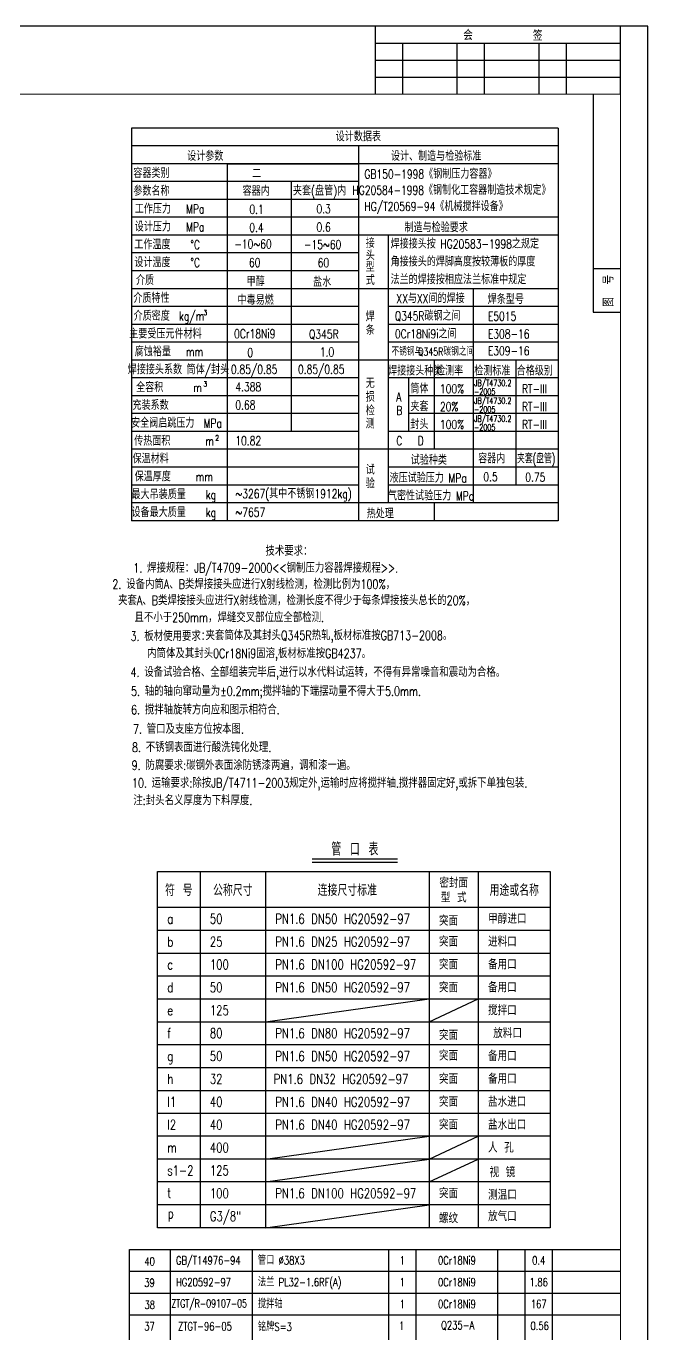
# Model space of a CAD drawing. Extents: x 6109 to 86747, y -17046 to 6992.
# Drawn here: x 39632 to 41912, y -6045 to -1245 of the extents above; entities that cross this region are included whole.
import ezdxf
from ezdxf.enums import TextEntityAlignment as Align

# ---------------------------------------------------------------- set-up
doc = ezdxf.new("R2010")
doc.units = 0
doc.header["$LTSCALE"] = 150
doc.header["$MEASUREMENT"] = 0
doc.layers.get('0').update_dxf_attribs({"linetype": 'CONTINUOUS'})
for name, color, linetype in [('HGJ', 1, 'CONTINUOUS'), ('HGJY', 7, 'CONTINUOUS'), ('K1', 4, 'CONTINUOUS'), ('MXB', 7, 'CONTINUOUS')]:
    doc.layers.add(name, color=color, linetype=linetype)
doc.styles.add('HZ', font='txt', dxfattribs={"width": 0.75, "bigfont": 'hztxt'})
doc.styles.add('HZFS', font='simplex.shx', dxfattribs={"width": 0.75, "bigfont": 'hzfs.shx'})
doc.styles.get("Standard").update_dxf_attribs({"font": 'txt', "width": 0.75, "bigfont": 'hztxt.shx'})

# ---------------------------------------------------------------- blocks, each defined once
blk = doc.blocks.new('HQ')
for p, q in [((-18.75, -90), (-18.75, 0)), ((-12.5, -90), (-12.5, 0)), ((-6.25, -90), (-6.25, 0)), ((64, -10), (64, 0)), ((80, -10), (80, 0)), ((0, -10), (80, -10)), ((-18.75, -20), (0, -20)), ((-18.75, -30), (0, -30)), ((-18.75, -50), (0, -50)), ((-18.75, -60), (0, -60)), ((-18.75, -80), (0, -80)), ((-25, -90), (0, -90))]:
    blk.add_line(p, q)
at = {"layer": 'K1', "color": 7}
blk.add_line((0, 0), (-25, 0), dxfattribs=at)
at = {"style": 'HZ', "width": 0.75}
for s, rotation, p in [('图  号', 180, (78.04, -2.6)), ('签', 90, (-19.68, -32.16)), ('会         ', 90, (-19.87, -57.68))]:
    blk.add_text(s, height=3.5, rotation=rotation, dxfattribs=at).set_placement(p)

msp = doc.modelspace()

# ---------------------------------------------------------------- linework, layer by layer
for p, q in [((41911.86758, -1244.89701), (35971.86758, -1244.89701)), ((41911.86758, -9654.89701), (41911.86758, -1244.89701)), ((41583.6388, -1684.41107), (40018.79349, -1684.41107)), ((40850.4388, -1684.41107), (40850.4388, -3060.33107)), ((41583.6388, -1749.93107), (40018.79349, -1749.93107)), ((40369.04483, -1749.93107), (40369.04483, -3060.33107)), ((40369.04483, -1749.93107), (40850.4388, -1749.93107)), ((40850.4388, -1815.45107), (40018.79349, -1815.45107)), ((40604.35188, -1815.45107), (40604.35188, -2732.73107)), ((40850.4388, -1880.97107), (40018.79349, -1880.97107)), ((41583.6388, -1946.49107), (40018.79349, -1946.49107)), ((41583.6388, -2012.01107), (40018.79349, -2012.01107)), ((40959.6388, -2012.01107), (40959.6388, -2994.81107)), ((40850.4388, -2077.53107), (40018.79349, -2077.53107)), ((40850.4388, -2143.05107), (40018.79349, -2143.05107)), ((41583.6388, -2208.57107), (40018.79349, -2208.57107)), ((41271.6388, -2208.57107), (41271.6388, -2994.81107)), ((40850.4388, -2274.09107), (40018.79349, -2274.09107)), ((41583.6388, -2274.09107), (40959.6388, -2274.09107)), ((40850.4388, -2339.61107), (40018.79349, -2339.61107)), ((41583.6388, -2339.61107), (40959.6388, -2339.61107)), ((40850.4388, -2405.13107), (40018.79349, -2405.13107)), ((41583.6388, -2405.13107), (40959.6388, -2405.13107)), ((41583.6388, -2470.65107), (40018.79349, -2470.65107)), ((41128.17634, -2470.65107), (41128.17634, -2798.25107)), ((41427.6388, -2470.65107), (41427.6388, -2798.25107)), ((40850.4388, -2536.17107), (40018.79349, -2536.17107)), ((41583.6388, -2536.17107), (40959.6388, -2536.17107)), ((41033.99096, -2536.17107), (41033.99096, -2732.73107)), ((40850.4388, -2601.69107), (40018.79349, -2601.69107)), ((41583.6388, -2601.69107), (41033.99096, -2601.69107)), ((40850.4388, -2667.21107), (40018.79349, -2667.21107)), ((41583.6388, -2667.21107), (41033.99096, -2667.21107)), ((40850.4388, -2732.73107), (40018.79349, -2732.73107)), ((41583.6388, -2732.73107), (40959.6388, -2732.73107)), ((41583.6388, -2798.25107), (40018.79349, -2798.25107)), ((41427.6388, -2798.25107), (41427.6388, -2929.29107)), ((40850.4388, -2863.77107), (40018.79349, -2863.77107)), ((41583.6388, -2863.77107), (40959.6388, -2863.77107)), ((40850.4388, -2929.29107), (40018.79349, -2929.29107)), ((41583.6388, -2929.29107), (40959.6388, -2929.29107)), ((41583.6388, -2994.81107), (40018.79349, -2994.81107)), ((41128.17634, -2994.81107), (41128.17634, -3060.33107)), ((40510.05708, -4899.6122), (41110.05708, -4815.6122)), ((41110.05708, -4899.6122), (41290.05708, -4815.6122)), ((40510.05708, -5403.6122), (41110.05708, -5319.6122)), ((41110.05708, -5403.6122), (41290.05708, -5319.6122)), ((40510.05708, -5487.6122), (41110.05708, -5403.6122)), ((41110.05708, -5487.6122), (41290.05708, -5403.6122))]:
    msp.add_line(p, q)
at = {"color": 1}
for p, q in [((40018.79349, -1618.89107), (40018.79349, -3060.33107)), ((41583.6388, -1618.89107), (40018.79349, -1618.89107)), ((41583.6388, -1618.89107), (41583.6388, -3060.33107)), ((41583.6388, -3060.33107), (40018.79349, -3060.33107))]:
    msp.add_line(p, q, dxfattribs=at)
at = {"layer": 'HGJ'}
for p, q in [((40114.05708, -4983.6122), (40114.05708, -4347.6122)), ((40114.05708, -4347.6122), (41554.05708, -4347.6122)), ((41554.05708, -4347.6122), (41554.05708, -4983.6122)), ((40114.05708, -5151.6122), (40114.05708, -4983.6122)), ((41554.05708, -4983.6122), (41554.05708, -5151.6122)), ((40114.05708, -5655.6122), (40114.05708, -5151.6122)), ((41554.05708, -5151.6122), (41554.05708, -5655.6122)), ((41554.05708, -5655.6122), (40114.05708, -5655.6122)), ((40011.86758, -9055.69998), (40011.86758, -5735.69998))]:
    msp.add_line(p, q, dxfattribs=at)
at = {"layer": 'HGJY'}
for p, q in [((40681.53844, -4301.87869), (40993.53844, -4301.87869)), ((40681.53844, -4313.87869), (40993.53844, -4313.87869)), ((40270.05708, -4347.6122), (40270.05708, -4983.6122)), ((40510.05708, -4347.6122), (40510.05708, -4983.6122)), ((41110.05708, -4347.6122), (41110.05708, -4983.6122)), ((41290.05708, -4347.6122), (41290.05708, -4983.6122)), ((40114.05708, -4479.6122), (41554.05708, -4479.6122)), ((40114.05708, -4563.6122), (41554.05708, -4563.6122)), ((40114.05708, -4647.6122), (41554.05708, -4647.6122)), ((40114.05708, -4731.6122), (41554.05708, -4731.6122)), ((40114.05708, -4815.6122), (41554.05708, -4815.6122)), ((40114.05708, -4899.6122), (41554.05708, -4899.6122)), ((40114.05708, -4983.6122), (41554.05708, -4983.6122)), ((40114.05708, -4983.6122), (41554.05708, -4983.6122)), ((40270.05708, -4983.6122), (40270.05708, -5151.6122)), ((40510.05708, -4983.6122), (40510.05708, -5151.6122)), ((41110.05708, -4983.6122), (41110.05708, -5151.6122)), ((41290.05708, -4983.6122), (41290.05708, -5151.6122)), ((40114.05708, -5067.6122), (41554.05708, -5067.6122)), ((40114.05708, -5151.6122), (41554.05708, -5151.6122)), ((40114.05708, -5151.6122), (41554.05708, -5151.6122)), ((40270.05708, -5151.6122), (40270.05708, -5655.6122)), ((40510.05708, -5151.6122), (40510.05708, -5655.6122)), ((41110.05708, -5151.6122), (41110.05708, -5655.6122)), ((41290.05708, -5151.6122), (41290.05708, -5655.6122)), ((40114.05708, -5235.6122), (41554.05708, -5235.6122)), ((41554.05708, -5319.6122), (40114.05708, -5319.6122)), ((41554.05708, -5403.6122), (40114.05708, -5403.6122)), ((41554.05708, -5487.6122), (40114.05708, -5487.6122)), ((41554.05708, -5571.6122), (40114.05708, -5571.6122)), ((40510.05708, -5655.6122), (41110.05708, -5571.6122)), ((40011.86758, -5735.69998), (41811.86758, -5735.69998)), ((40161.86758, -9055.69998), (40161.86758, -5735.69998)), ((40461.86758, -9055.69998), (40461.86758, -5735.69998)), ((40961.86758, -9055.69998), (40961.86758, -5735.69998)), ((41061.86758, -9055.69998), (41061.86758, -5735.69998)), ((41361.86758, -9055.69998), (41361.86758, -5735.69998)), ((41461.86758, -8995.69998), (41461.86758, -5735.69998)), ((41561.86758, -9055.69998), (41561.86758, -5735.69998)), ((40011.86758, -5815.69998), (41811.86758, -5815.69998)), ((40011.86758, -5895.69998), (41811.86758, -5895.69998)), ((40011.86758, -5975.69998), (41811.86758, -5975.69998))]:
    msp.add_line(p, q, dxfattribs=at)
at = {"layer": 'K1', "const_width": 4}
msp.add_lwpolyline([(36071.86758, -9554.89701), (36071.86758, -1494.89701), (41811.86758, -1494.89701), (41811.86758, -9554.89701)], close=True, dxfattribs=at)

# ---------------------------------------------------------------- block references
at = {"xscale": 10, "yscale": 10, "zscale": 10, "rotation": 270}
msp.add_blockref('HQ', (41811.86758, -1494.89701), dxfattribs=at)

# ---------------------------------------------------------------- texts
at = {"style": 'HZFS'}
for s, height, width, p in [('设计数据表', 32.76, 0.75, (40850.4388, -1650.81886)), ('设计参数', 32.76, 0.75, (40289.0884, -1722.48224)), ('设计、制造与检验标准', 32.76, 0.75, (41135.83976, -1722.48224)), ('容器类别', 32.76, 0.75, (40091.89726, -1785.18769)), ('GB150-1998《钢制压力容器》', 32.76, 0.75, (41114.85418, -1788.00224)), ('参数名称', 32.76, 0.75, (40091.89726, -1850.70769)), ('容器内', 32.76, 0.75, (40475.70287, -1850.70769)), ('夹套(盘管)内', 32.76, 0.75, (40708.32232, -1849.80739)), ('HG20584-1998《钢制化工容器制造技术规定》', 32.76, 0.75, (41192.13315, -1847.18843)), ('工作压力   MPa', 32.76, 0.75, (40158.21307, -1916.22769)), ('HG/T20569-94《机械搅拌设备》', 32.76, 0.75, (41135.6176, -1906.85597)), ('设计压力   MPa', 32.76, 0.75, (40158.21307, -1981.74769)), ('制造与检验要求', 32.76, 0.75, (41135.83976, -1984.56224)), ('工作温度    %%dC', 32.76, 0.75, (40149.37097, -2047.26769)), ('设计温度    %%dC', 32.76, 0.75, (40149.37097, -2112.78769)), ('介质', 32.76, 0.75, (40068.12652, -2178.30769)), ('介质特性', 32.76, 0.75, (40091.89726, -2243.82769)), ('介质密度  kg/m', 32.76, 0.75, (40156.01769, -2309.34769)), ('主要受压元件材料', 32.76, 0.75, (40143.19361, -2374.86769)), ('腐蚀裕量   mm', 32.76, 0.75, (40156.01769, -2440.38769)), ('焊接接头系数 筒体/封头', 32.76, 0.75, (40190.82593, -2505.90769)), ('全容积      m', 32.76, 0.75, (40156.01769, -2571.42769)), ('充装系数', 32.76, 0.75, (40088.79345, -2636.94769)), ('安全阀启跳压力  MPa', 32.76, 0.75, (40183.70753, -2702.46769)), ('传热面积       m', 32.76, 0.75, (40174.81314, -2767.98769)), ('保温材料', 32.76, 0.75, (40088.79345, -2833.50769)), ('容器内', 32.76, 0.75, (41339.50006, -2832.79792)), ('夹套(盘管)', 32.76, 0.65, (41502.45824, -2832.79792)), ('保温厚度     mm', 32.76, 0.75, (40173.77298, -2899.02769)), ('最大吊装质量    kg', 32.76, 0.75, (40173.77298, -2964.54769)), ('设备最大质量    kg', 32.76, 0.75, (40173.77298, -3030.06769)), ('2. 设备内筒A、B类焊接接头应进行X射线检测，检测比例为100%，', 34.1159977, 0.75, (40466.87602, -3293.45372)), ('夹套A、B类焊接接头应进行X射线检测，检测长度不得少于每条焊接接头总长的20%，', 34.1159977, 0.75, (40624.126, -3352.83019)), ('且不小于250mm，焊缝交叉部位应全部检测.', 34.1159977, 0.75, (40377.16646, -3415.44784))]:
    msp.add_text(s, height=height, dxfattribs=dict(at, width=width)).set_placement(p, align=Align.MIDDLE_CENTER)
at = {"style": 'HZFS', "width": 0.75}
for s, p in [('二', (40477.34003, -1802.7772)), ('0.1', (40477.34003, -1933.72396)), ('0.3', (40723.13774, -1931.83009)), ('0.4', (40476.9238, -2000.64896)), ('0.6', (40723.13774, -1998.94782)), ('甲醇', (40473.93461, -2199.03346)), ('盐水', (40718.10715, -2201.0801)), ('中毒易燃', (40473.93461, -2267.23074)), ('0.5', (41335.10942, -2915.59884)), ('0.75', (41499.19094, -2917.01839))]:
    msp.add_text(s, height=32.76, dxfattribs=at).set_placement(p, align=Align.CENTER)
for s, height, p in [('-10~60', 32.76, (40395.82769, -2044.71894)), ('-15~60', 32.76, (40651.18229, -2046.66438)), ('焊接接头按 HG20583-1998之规定', 32.76, (40968.69531, -2044.43546)), ('60', 32.76, (40449.22733, -2112.68777)), ('60', 32.76, (40701.35951, -2113.03019)), ('角接接头的焊脚高度按较薄板的厚度', 32.76, (40968.69531, -2109.95546)), ('法兰的焊接按相应法兰标准中规定', 32.76, (40968.69531, -2175.47546)), ('Q345R碳钢之间', 32.76, (40984.29529, -2308.92012)), ('E5015', 32.76, (41325.31722, -2309.78947)), ('0Cr18Ni9', 32.76, (40394.82765, -2374.12369)), ('Q345R', 32.76, (40669.51533, -2375.63423)), ('0Cr18Ni9i之间', 32.76, (40984.29529, -2374.44012)), ('E308-16', 32.76, (41325.31722, -2374.98618)), ('0', 32.76, (40443.53682, -2443.22785)), ('1.0', 32.76, (40709.2631, -2441.02781)), ('不锈钢与', 28, (40971.95546, -2439.61637)), ('Q345R碳钢之间', 28, (41069.26663, -2439.73171)), ('E309-16', 32.76, (41325.31722, -2436.86777)), ('0.85/0.85', 32.76, (40382.94512, -2504.85012)), ('0.85/0.85', 32.76, (40629.03203, -2504.85012)), ('4.388', 32.76, (40399.47275, -2568.9658)), ('0.68', 32.76, (40399.47275, -2635.51526)), ('10.82', 32.76, (40399.47275, -2766.75057)), ('~3267(其中不锈钢1912kg)', 32.76, (40399.47275, -2961.32871)), ('~7657', 32.76, (40399.47275, -3029.26047)), ('夹套筒体及其封头Q345R热轧,板材标准按GB713-2008。', 34.1159977, (40290.17077, -3481.33086)), ('内筒体及其封头0Cr18Ni9固溶,板材标准按GB4237。', 34.1159977, (40076.09575, -3547.47041))]:
    msp.add_text(s, height=height, dxfattribs=at).set_placement(p, align=Align.MIDDLE_LEFT)
for s, height, p in [('接', 32.76, (40877.53473, -2058.34681)), ('型', 32.76, (40877.53473, -2146.24123)), ('头', 32.76, (40877.53473, -2103.92145)), ('式', 32.76, (40877.53473, -2194.24999)), ('XX与XX间的焊接', 32.76, (40990.13665, -2261.26765)), ('焊条型号', 32.76, (41324.77324, -2264.43599)), ('3', 18.72, (40282.05859, -2305.68728)), ('焊', 32.76, (40877.53473, -2328.16491)), ('条', 32.76, (40877.53473, -2377.80391)), ('焊接接头种类', 32.76, (40959.6388, -2527.01524)), ('检测率', 32.76, (41135.35123, -2527.01524)), ('检测标准', 32.76, (41275.51474, -2527.01524)), ('合格级别', 32.76, (41431.0968, -2527.01524)), ('无', 32.76, (40877.53473, -2572.94958)), ('JB/T4730.2', 23, (41275.10727, -2566.18811)), ('3', 18.72, (40282.05859, -2567.76728)), ('损', 32.76, (40877.53473, -2623.4037)), ('A', 32.76, (40989.40232, -2622.67159)), ('筒体', 32.76, (41041.16586, -2592.53524)), ('100%', 32.76, (41149.63423, -2592.53524)), ('-2005', 23, (41274.6527, -2597.98636)), ('RT-III', 32.76, (41450.325, -2592.53524)), ('检', 32.76, (40877.53473, -2673.0427)), ('B', 32.76, (40989.40232, -2672.31059)), ('夹套', 32.76, (41041.16586, -2658.05524)), ('20%', 32.76, (41149.63423, -2658.05524)), ('JB/T4730.2', 23, (41275.10727, -2631.70811)), ('RT-III', 32.76, (41450.325, -2658.05524)), ('测', 32.76, (40877.53473, -2721.05146)), ('封头', 32.76, (41041.16586, -2723.57524)), ('JB/T4730.2', 23, (41275.10727, -2697.22811)), ('-2005', 23, (41274.6527, -2663.50636)), ('100%', 32.76, (41149.63423, -2723.57524)), ('-2005', 23, (41274.6527, -2729.02636)), ('RT-III', 32.76, (41450.325, -2723.57524)), ('2', 18.72, (40325.54835, -2765.66705)), ('C   D', 32.76, (40989.40232, -2783.15929)), ('试验种类', 32.76, (41042.60995, -2854.61524)), ('试', 32.76, (40877.53473, -2890.59452)), ('验', 32.76, (40877.53473, -2940.23352)), ('液压试验压力 MPa', 32.76, (40964.97703, -2920.13524)), ('气密性试验压力 MPa', 32.76, (40958.97585, -2985.65524)), ('热处理', 32.76, (40881.13362, -3051.17524)), ('技术要求：', 34.115998, (40509.58895, -3188.53531)), ('1. 焊接规程：JB/T4709-2000<<钢制压力容器焊接规程>>.', 34.1159977, (40025.34177, -3250.76396)), ('3. 板材使用要求：', 34.115998, (40015.07044, -3501.36572)), ('4. 设备试验合格、全部组装完毕后,进行以水代料试运转，不得有异常噪音和震动为合格。', 34.1159977, (40015.07044, -3633.27192)), ('6. 搅拌轴旋转方向应和图示相符合.', 34.1159977, (40017.28327, -3771.4651)), ('7. 管口及支座方位按本图.', 34.1159977, (40024.06649, -3842.26802)), ('8. 不锈钢表面进行酸洗钝化处理.', 34.1159977, (40020.64252, -3908.9869)), ('9. 防腐要求:碳钢外表面涂防锈漆两遍，调和漆一遍。', 34.1159977, (40019.41127, -3975.08031)), ('注:封头名义厚度为下料厚度.', 34.1159977, (40025.46131, -4104.308))]:
    msp.add_text(s, height=height, dxfattribs=at).set_placement(p)
at = {"color": 7, "style": 'HZFS', "width": 0.75}
for s, p in [('5. 轴的轴向窜动量为%%p0.2mm;搅拌轴的下端摆动量不得大于5.0mm.', (40017.03498, -3703.07308)), ('10. 运输要求:除按JB/T4711-2003规定外,运输时应将搅拌轴.搅拌器固定好,或拆下单独包装.', (40020.36528, -4040.18173))]:
    msp.add_text(s, height=34.1159977, dxfattribs=at).set_placement(p)
at = {"layer": 'HGJY', "style": 'HZ', "width": 0.75}
for s, height, p in [('管 口 表', 48, (40837.53844, -4289.87869)), ('密封面', 36, (41200.05708, -4407.6122)), ('符 号', 42, (40192.05708, -4437.6122)), ('公称尺寸', 42, (40390.05708, -4437.6122)), ('连接尺寸标准', 42, (40810.05708, -4437.6122)), ('用途或名称', 42, (41422.05708, -4437.6122)), ('型 式', 36, (41200.05708, -4461.6122))]:
    msp.add_text(s, height=height, dxfattribs=at).set_placement(p, align=Align.CENTER)
at = {"layer": 'MXB'}
for s, height, width, p in [('50', 36, 0.75, (40306.05708, -4539.6122)), ('PN1.6 DN50 HG20592-97', 36, 0.75, (40546.05708, -4540.03167)), ('a', 36, 0.75, (40150.05708, -4539.6122)), ('b', 36, 0.75, (40150.05708, -4623.6122)), ('25', 36, 0.75, (40306.05708, -4623.6122)), ('PN1.6 DN25 HG20592-97', 36, 0.75, (40546.05708, -4623.6122)), ('c', 36, 0.75, (40150.05708, -4707.6122)), ('100', 36, 0.75, (40306.05708, -4707.6122)), ('PN1.6 DN100 HG20592-97', 36, 0.75, (40546.05708, -4707.6122)), ('d', 36, 0.75, (40150.05708, -4791.6122)), ('PN1.6 DN50 HG20592-97', 36, 0.75, (40546.05708, -4791.6122)), ('125', 36, 0.75, (40306.05708, -4875.6122)), ('e', 36, 0.75, (40150.05708, -4875.6122)), ('f', 36, 0.75, (40150.05708, -4959.6122)), ('PN1.6 DN80 HG20592-97', 36, 0.75, (40546.05708, -4960.03167)), ('g', 36, 0.75, (40150.05708, -5043.6122)), ('50', 36, 0.75, (40306.05708, -5043.6122)), ('PN1.6 DN50 HG20592-97', 36, 0.75, (40546.05708, -5044.03167)), ('h', 36, 0.75, (40150.05708, -5127.6122)), ('PN1.6 DN32 HG20592-97', 36, 0.75, (40539.95778, -5128.03167)), ('l1', 36, 0.75, (40150.05708, -5211.6122)), ('40', 36, 0.75, (40306.05708, -5211.6122)), ('PN1.6 DN40 HG20592-97', 36, 0.75, (40546.05708, -5212.03167)), ('l2', 36, 0.75, (40150.05708, -5295.6122)), ('40', 36, 0.75, (40306.05708, -5295.6122)), ('PN1.6 DN40 HG20592-97', 36, 0.75, (40546.05708, -5295.6122)), ('m', 36, 0.75, (40150.05708, -5379.6122)), ('400', 36, 0.75, (40306.05708, -5379.6122)), ('125', 36, 0.75, (40306.05708, -5463.6122)), ('100', 36, 0.75, (40306.05708, -5547.6122)), ('PN1.6 DN100 HG20592-97', 36, 0.75, (40546.05708, -5547.6122)), ('G3/8"', 36, 0.75, (40306.05708, -5631.6122)), ('ZTGT/R-09107-05', 30, 0.7, (40164.75556, -5948.69234))]:
    msp.add_text(s, height=height, dxfattribs=dict(at, width=width)).set_placement(p)
for s, height, style, width, p in [('突面', 36, 'HZ', 0.75, (41146.05708, -4547.01975)), ('甲醇进口', 36, 'HZFS', 0.756, (41326.05708, -4539.6122)), ('突面', 36, 'HZ', 0.75, (41146.05708, -4623.6122)), ('进料口', 36, 'HZ', 0.75, (41326.05708, -4623.6122)), ('突面', 36, 'HZ', 0.75, (41146.05708, -4707.6122)), ('备用口', 36, 'HZ', 0.75, (41326.05708, -4707.24926)), ('突面', 36, 'HZ', 0.75, (41146.05708, -4791.6122)), ('备用口', 36, 'HZ', 0.75, (41326.05708, -4791.24926)), ('搅拌口', 36, 'HZ', 0.75, (41326.05708, -4875.6122)), ('突面', 36, 'HZ', 0.75, (41146.05708, -4967.01975)), (' 放料口', 36, 'HZFS', 0.756, (41326.05708, -4959.6122)), ('突面', 36, 'HZ', 0.75, (41146.05708, -5041.83764)), ('备用口', 36, 'HZ', 0.75, (41326.05708, -5043.24926)), ('突面', 36, 'HZ', 0.75, (41146.05708, -5127.6122)), ('备用口', 36, 'HZ', 0.75, (41326.05708, -5127.24926)), ('突面', 36, 'HZ', 0.75, (41146.05708, -5211.6122)), ('盐水进口', 36, 'HZ', 0.75, (41326.05708, -5211.6122)), ('突面', 36, 'HZ', 0.75, (41146.05708, -5295.6122)), ('盐水出口', 36, 'HZ', 0.75, (41326.05708, -5295.6122)), ('人 孔', 36, 'HZ', 0.75, (41326.05708, -5379.6122)), ('s1-2', 36, 'HZFS', 0.75, (40150.05708, -5463.6122)), ('视 镜', 36, 'HZ', 0.75, (41331.55488, -5470.06114)), ('t', 36, 'HZFS', 0.75, (40150.05708, -5546.03814)), ('突面', 36, 'HZ', 0.75, (41146.05708, -5547.6122)), ('测温口', 36, 'HZ', 0.75, (41326.19977, -5553.01641)), ('p', 36, 'HZFS', 0.75, (40151.60815, -5621.34939)), ('螺纹', 36, 'HZ', 0.75, (41146.05708, -5639.01975)), ('放气口', 36, 'HZ', 0.75, (41326.05708, -5631.6122)), ('GB/T14976-94', 30, 'HZFS', 0.75, (40181.86758, -5790.69998)), ('管口 %%c38X3', 30, 'HZFS', 0.75, (40481.86758, -5790.69998)), ('HG20592-97', 30, 'HZFS', 0.75, (40181.86758, -5870.69998)), ('法兰 PL32-1.6RF(A)', 30, 'HZFS', 0.75, (40481.86758, -5870.69998)), ('搅拌轴 ', 30, 'HZFS', 0.75, (40481.86758, -5950.69998)), ('ZTGT-96-05', 30, 'HZFS', 0.75, (40189.06755, -6032.67616)), ('铭牌S=3', 30, 'HZFS', 0.75, (40482.00127, -6034.84349))]:
    msp.add_text(s, height=height, dxfattribs=dict(at, style=style, width=width)).set_placement(p)
at = {"layer": 'MXB', "color": 3, "width": 0.75}
for s, p in [('50', (40306.05708, -4791.6122)), ('80', (40306.05708, -4959.6122)), ('32', (40306.05708, -5127.6122))]:
    msp.add_text(s, height=36, dxfattribs=at).set_placement(p)
at = {"layer": 'MXB', "style": 'HZFS', "width": 0.75}
for s, p in [('0Cr18Ni9', (41211.86758, -5790.69998)), ('1', (41011.86758, -5790.69998)), ('0.4', (41511.86758, -5790.69998)), ('1', (41011.86758, -5870.69998)), ('0Cr18Ni9', (41211.86758, -5870.69998)), ('1.86', (41511.86758, -5870.69998)), ('1', (41011.86758, -5950.69998)), ('0Cr18Ni9', (41211.86758, -5950.69998)), ('167', (41511.86758, -5950.69998)), ('1', (41008.76602, -6030.24877)), ('0.56', (41515.31616, -6030.94205))]:
    msp.add_text(s, height=30, dxfattribs=at).set_placement(p, align=Align.CENTER)
at = {"layer": 'MXB', "width": 0.75}
for s, p in [('40', (40084.84182, -5794.61575)), ('39', (40084.69858, -5872.67616)), ('38', (40085.55494, -5953.72522)), ('Q235-A', (41214.7774, -6028.9212)), ('37', (40084.69858, -6032.67616))]:
    msp.add_text(s, height=30, dxfattribs=at).set_placement(p, align=Align.CENTER)

doc.saveas('drawing.dxf')
